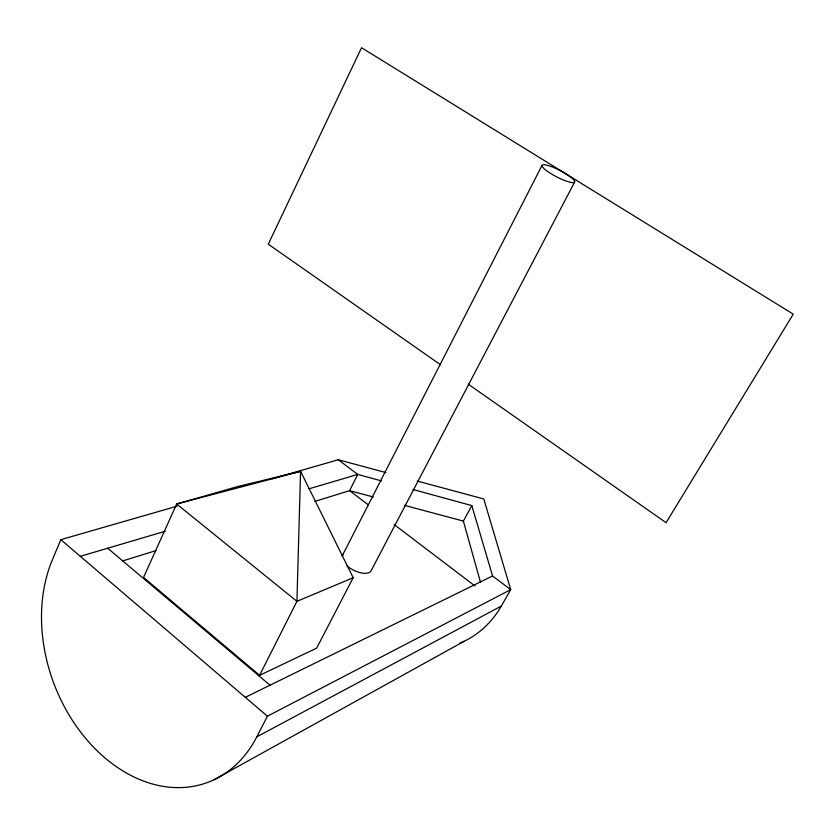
<?xml version="1.0" encoding="UTF-8"?>
<svg xmlns="http://www.w3.org/2000/svg" width="835" height="835" viewBox="0 0 835 835"><rect width="100%" height="100%" fill="white"/><g stroke="black" fill="none" stroke-linecap="round" stroke-linejoin="round"><path stroke-width="1.25" d="M177.062 506.187L60.819 539.671L52.281 560.076A147.367 109.896 69.8 0 0 104.02 757.105A147.367 109.896 69.8 0 0 256.804 736.835L501.334 606.043L510.717 589.646L483.789 498.975L417.312 481.054M259.601 675.317L296.926 601.325L300.579 471.326L237.453 486.617L176.655 504.006L143.557 577.444L259.601 675.317L316.653 648.137L353.184 577.736L300.579 471.326L176.655 504.006L296.926 601.325L353.184 577.736M542.03 165.382L342.173 555.912A16.272 7.609 27.4 0 1 343.477 554.367M256.804 736.835L267.409 716.211L510.717 589.646L492.556 575.962L471.817 505.592L412.908 489.487M574.72 181.915L371.293 570.399A16.272 7.609 27.4 0 1 361.451 572.946A16.272 7.609 27.4 0 1 346.796 565.639M480.522 582.339L463.373 521.082L471.817 505.592M214.031 779.744L464.124 641.29M245.323 697.34L492.556 575.962M122.536 560.963L156.041 550.589M314.858 501.407L349.594 490.646L373.349 497.002M80.296 556.319L165.194 531.258M309.002 488.809L357.766 474.416L381.574 480.929M272.053 478.831L338.29 459.751L385.958 472.6M404.61 505.363L463.373 521.082M440.546 364.78L268.286 244.175L361.545 47.731L793.25 314.158L666.069 522.679L468.195 384.142M338.29 459.751L357.766 474.416L349.594 490.646L368.256 504.841M394.172 524.547L475.031 586.034M107.673 548.23L270.029 685.211M60.819 539.671L267.409 716.211M501.334 606.043A113.142 95.409 68.2 0 1 459.542 643.315M567.383 174.734L563.573 172.417A18.328 3.601 27.2 0 0 541.988 165.779A18.328 3.601 27.2 0 0 564.397 180.391A18.328 3.601 27.2 0 0 570.587 176.989L567.383 174.734"/></g></svg>
